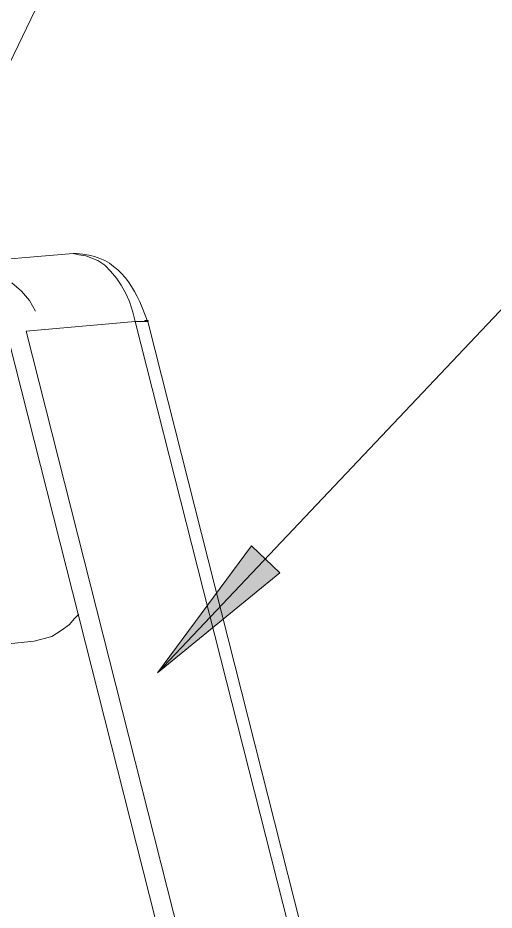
# Model space of a CAD drawing. Header units: inches. Extents: x 11 to 682, y 148 to 1119.
# Drawn here: x 609.06 to 633.4, y 396.71 to 442.3 of the extents above; entities that cross this region are included whole.
import ezdxf

# ---------------------------------------------------------------- set-up
doc = ezdxf.new("R2010")
doc.units = ezdxf.units.IN
doc.header["$MEASUREMENT"] = 0
doc.layers.add('图层 1', color=7, linetype='Continuous')

msp = doc.modelspace()

# ---------------------------------------------------------------- hatches: boundary and pattern name
at = {"layer": '图层 1', "true_color": 0xffffff}
h = msp.add_hatch(color=7, dxfattribs=at)
h.dxf.hatch_style = 2
h.paths.add_polyline_path([(615.54, 426.78), (615.72, 426.78), (615.72, 426.84), (615.54, 426.84)])
msp.add_hatch(color=7, dxfattribs=at).paths.add_polyline_path([(616.2, 408.84), (621, 415.32), (622.44, 413.94)])

# ---------------------------------------------------------------- linework, layer by layer
at = {"layer": '图层 1', "color": 7, "lineweight": 18, "true_color": 0xffffff}
for points in [[(597.48, 416.82), (623.7, 471.3)], [(616.2, 408.84), (666.78, 462.3)], [(606.24, 429.78), (611.88, 430.26)], [(611.88, 430.26), (612.18, 430.2)], [(612.18, 430.2), (612.54, 430.14)], [(612.54, 430.14), (612.84, 430.02)], [(612.84, 430.02), (613.14, 429.9)], [(613.14, 429.9), (613.5, 429.66)], [(613.5, 429.66), (613.8, 429.36)], [(613.8, 429.36), (614.1, 429)], [(608.76, 428.76), (609.24, 428.34)], [(614.1, 429), (614.34, 428.64)], [(614.34, 428.64), (614.58, 428.22)], [(609.24, 428.34), (609.66, 427.86)], [(614.58, 428.22), (614.76, 427.8)], [(609.66, 427.86), (609.96, 427.32)], [(614.76, 427.8), (614.94, 427.26)], [(614.94, 427.26), (615.06, 426.78)], [(609.479, 426.3), (615.06, 426.78)], [(615.06, 426.78), (638.58, 334.08)], [(615.06, 426.78), (615.24, 426.78), (615.42, 426.78), (615.54, 426.78)], [(609.48, 426.3), (633.061, 333.24)], [(615.72, 426.72), (639.18, 334.02)], [(608.58, 425.88), (632.16, 332.82)], [(610.8, 410.7), (611.28, 411), (611.7, 411.3), (611.939, 411.6), (612.18, 411.84)], [(603.6, 409.8), (609.9, 410.46)], [(609.9, 410.46), (610.8, 410.7)]]:
    msp.add_lwpolyline(points, dxfattribs=at)
at = {"layer": '图层 1', "lineweight": 0}
for points in [[(615.54, 426.78), (615.72, 426.78), (615.72, 426.84), (615.54, 426.84), (615.54, 426.78)], [(616.2, 408.84), (621, 415.32), (622.44, 413.94), (616.2, 408.84)]]:
    msp.add_lwpolyline(points, dxfattribs=at)
at = {"layer": '图层 1', "color": 7, "lineweight": 18, "true_color": 0xffffff}
msp.add_open_spline([(615.72, 426.72), (615.72, 426.72), (615.42, 427.5), (615.42, 427.5), (614.752, 429.045), (613.852, 430.179), (612.06, 430.26), (612.06, 430.26), (611.88, 430.26), (611.88, 430.26)], degree=3, knots=[0, 0, 0, 0, 1, 1, 1, 2, 2, 2, 3, 3, 3, 3], dxfattribs=at)

doc.saveas('drawing.dxf')
